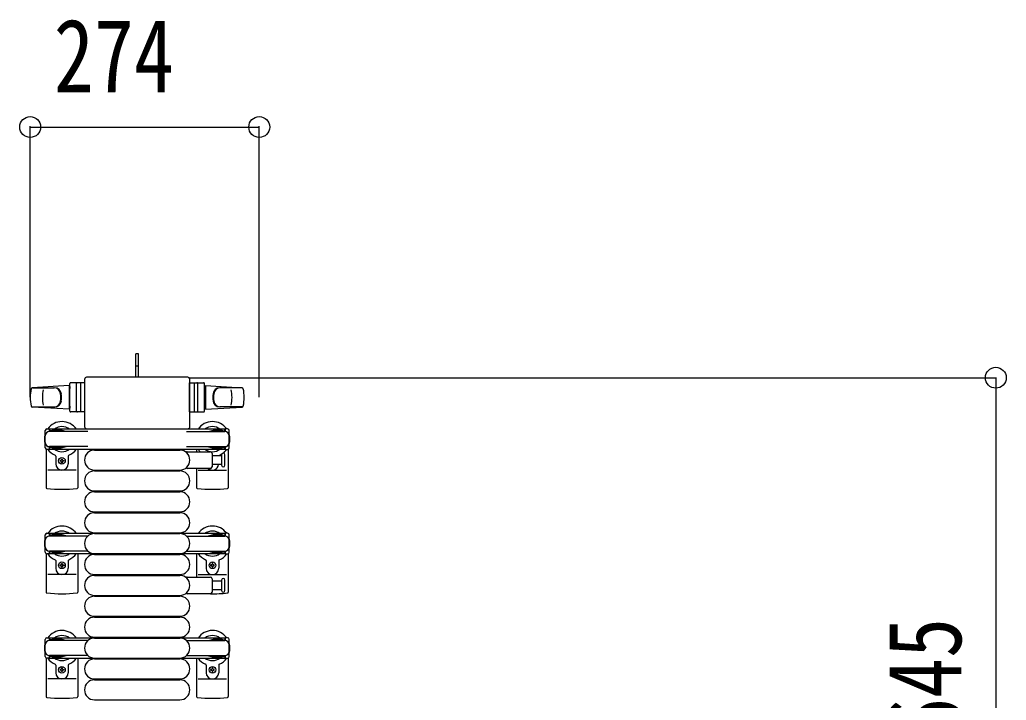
# Model space of a CAD drawing. Units: millimetres, scale not verified. Extents: x -16832 to 16820, y -11880 to 11880.
# Drawn here: x 1285 to 2465, y 2411 to 3225 of the extents above; entities that cross this region are included whole.
import ezdxf
from ezdxf.enums import TextEntityAlignment as Align

# ---------------------------------------------------------------- set-up
doc = ezdxf.new("R2010")
doc.units = ezdxf.units.MM
doc.header["$LTSCALE"] = 50
for name, color, linetype in [('0-3_YKK_13', 4, 'Continuous'), ('0-4_YKK_A1', 4, 'Continuous'), ('0-5_YKK_D', 6, 'Continuous')]:
    doc.layers.add(name, color=color, linetype=linetype)
doc.styles.add('ＭＳ ゴシック', font='')
doc.styles.get('ＭＳ ゴシック').set_extended_font_data('MS Gothic')

msp = doc.modelspace()

# ---------------------------------------------------------------- linework, layer by layer
at = {"layer": '0-3_YKK_13'}
for p, q in [((1426.57, 2825.5), (1423.57, 2825.5)), ((1423.57, 2810), (1423.57, 2825.5)), ((1426.57, 2810.65), (1423.57, 2810.65)), ((1423.57, 2797.5), (1423.57, 2810)), ((1485.58, 2797.5), (1364.57, 2797.5)), ((1364.57, 2797.5), (1364.57, 2797.5)), ((1485.58, 2797.5), (1485.58, 2797.5)), ((1343.57, 2787.5), (1299.55, 2785.06)), ((1299.97, 2785), (1325.7, 2785)), ((1343.57, 2787.5), (1343.57, 2759.5)), ((1344.57, 2786.5), (1343.57, 2786.5)), ((1343.57, 2786.5), (1343.57, 2760.5)), ((1344.57, 2757), (1344.57, 2790)), ((1344.57, 2786.5), (1344.57, 2784.1)), ((1362.57, 2791), (1345.57, 2791)), ((1352.57, 2757), (1352.57, 2790)), ((1357.07, 2790.06), (1357.07, 2756.89)), ((1362.07, 2795), (1362.07, 2738.5)), ((1362.08, 2795), (1362.07, 2795)), ((1362.57, 2756), (1362.57, 2791)), ((1487.57, 2756), (1487.57, 2791)), ((1487.57, 2791), (1504.57, 2791)), ((1488.07, 2738.5), (1488.07, 2795)), ((1488.07, 2795), (1488.07, 2795)), ((1493.07, 2790.06), (1493.07, 2756.89)), ((1497.57, 2757), (1497.57, 2790)), ((1505.57, 2757), (1505.57, 2790)), ((1505.57, 2786.5), (1505.57, 2784.1)), ((1505.57, 2786.5), (1506.57, 2786.5)), ((1506.57, 2787.5), (1506.57, 2759.5)), ((1506.57, 2787.5), (1550.6, 2785.06)), ((1506.57, 2786.5), (1506.57, 2760.5)), ((1550.18, 2785), (1524.45, 2785)), ((1299.19, 2762), (1326.38, 2762)), ((1343.57, 2759.5), (1299.55, 2761.94)), ((1344.57, 2762.9), (1344.57, 2760.5)), ((1505.57, 2762.9), (1505.57, 2760.5)), ((1506.57, 2759.5), (1550.6, 2761.94)), ((1550.96, 2762), (1523.77, 2762)), ((1344.57, 2760.5), (1343.57, 2760.5)), ((1362.57, 2756), (1345.57, 2756)), ((1487.57, 2756), (1504.57, 2756)), ((1505.57, 2760.5), (1506.57, 2760.5)), ((1362.07, 2738.5), (1362.08, 2738.5)), ((1488.07, 2738.5), (1488.07, 2738.5)), ((1315.07, 2713.2), (1315.07, 2733.8)), ((1336.87, 2733.5), (1319.87, 2733.5)), ((1366.14, 2732.5), (1320.07, 2732.5)), ((1323.37, 2734.3), (1323.37, 2733.5)), ((1333.89, 2734.3), (1323.37, 2734.3)), ((1339.87, 2732.7), (1333.89, 2734.3)), ((1339.87, 2732.7), (1339.87, 2732.5)), ((1364.57, 2736), (1485.58, 2736)), ((1364.57, 2736), (1364.57, 2736)), ((1484.01, 2732.5), (1530.07, 2732.5)), ((1485.58, 2736), (1485.58, 2736)), ((1510.27, 2732.7), (1516.26, 2734.3)), ((1510.27, 2732.7), (1510.27, 2732.5)), ((1513.27, 2733.5), (1530.27, 2733.5)), ((1516.26, 2734.3), (1526.77, 2734.3)), ((1526.77, 2734.3), (1526.77, 2733.5)), ((1535.07, 2713.2), (1535.07, 2733.8)), ((1319.87, 2714.5), (1319.87, 2711.2)), ((1366.14, 2714.5), (1320.07, 2714.5)), ((1339.87, 2714.3), (1333.89, 2712.7)), ((1339.87, 2714.3), (1339.87, 2714.5)), ((1484.01, 2714.5), (1530.07, 2714.5)), ((1510.27, 2714.3), (1510.27, 2714.5)), ((1510.27, 2714.3), (1516.26, 2712.7)), ((1530.27, 2714.5), (1530.27, 2711.2)), ((1316.07, 2711.47), (1316.07, 2665.4)), ((1319.87, 2711.2), (1317.07, 2711.2)), ((1336.87, 2713.5), (1319.87, 2713.5)), ((1323.37, 2712.7), (1323.37, 2713.5)), ((1333.89, 2712.7), (1323.37, 2712.7)), ((1327.57, 2703.21), (1327.57, 2694)), ((1342.57, 2703.21), (1342.57, 2694)), ((1354.07, 2711.5), (1354.07, 2665.4)), ((1374.07, 2710.5), (1476.07, 2710.5)), ((1484.75, 2708.5), (1512.57, 2708.5)), ((1496.07, 2711.5), (1496.07, 2708.5)), ((1513.27, 2713.5), (1530.27, 2713.5)), ((1514.57, 2706.5), (1514.57, 2690.5)), ((1514.57, 2704), (1526.07, 2704)), ((1516.26, 2712.7), (1526.77, 2712.7)), ((1526.07, 2704.75), (1526.07, 2692.25)), ((1526.77, 2712.7), (1526.77, 2713.5)), ((1530.27, 2711.2), (1533.07, 2711.2)), ((1534.07, 2711.47), (1534.07, 2665.4)), ((1334.63, 2698.82), (1334.63, 2699.7)), ((1335.51, 2696.18), (1335.51, 2695.3)), ((1526.07, 2693), (1514.57, 2693)), ((1352.07, 2686.5), (1318.07, 2686.5)), ((1374.07, 2686.5), (1476.07, 2686.5)), ((1374.07, 2685.5), (1476.07, 2685.5)), ((1512.57, 2688.5), (1484.75, 2688.5)), ((1496.07, 2688.5), (1496.07, 2665.4)), ((1498.07, 2686.5), (1532.07, 2686.5)), ((1374.07, 2661.5), (1476.07, 2661.5)), ((1374.07, 2660.5), (1476.07, 2660.5)), ((1374.07, 2636.5), (1476.07, 2636.5)), ((1374.07, 2635.5), (1476.07, 2635.5)), ((1315.07, 2588.2), (1315.07, 2608.8)), ((1336.87, 2608.5), (1319.87, 2608.5)), ((1323.37, 2609.3), (1323.37, 2608.5)), ((1333.89, 2609.3), (1323.37, 2609.3)), ((1339.87, 2607.7), (1333.89, 2609.3)), ((1374.07, 2611.5), (1476.07, 2611.5)), ((1374.07, 2610.5), (1476.07, 2610.5)), ((1510.27, 2607.7), (1516.26, 2609.3)), ((1513.27, 2608.5), (1530.27, 2608.5)), ((1516.26, 2609.3), (1526.77, 2609.3)), ((1526.77, 2609.3), (1526.77, 2608.5)), ((1535.07, 2588.2), (1535.07, 2608.8)), ((1366.14, 2607.5), (1320.07, 2607.5)), ((1339.87, 2607.7), (1339.87, 2607.5)), ((1484.01, 2607.5), (1530.07, 2607.5)), ((1510.27, 2607.7), (1510.27, 2607.5)), ((1316.07, 2586.47), (1316.07, 2540.4)), ((1319.87, 2586.2), (1317.07, 2586.2)), ((1319.87, 2589.5), (1319.87, 2586.2)), ((1336.87, 2588.5), (1319.87, 2588.5)), ((1366.14, 2589.5), (1320.07, 2589.5)), ((1323.37, 2587.7), (1323.37, 2588.5)), ((1333.89, 2587.7), (1323.37, 2587.7)), ((1339.87, 2589.3), (1333.89, 2587.7)), ((1339.87, 2589.3), (1339.87, 2589.5)), ((1354.07, 2586.5), (1354.07, 2540.4)), ((1374.07, 2586.5), (1476.07, 2586.5)), ((1374.07, 2585.5), (1476.07, 2585.5)), ((1484.01, 2589.5), (1530.07, 2589.5)), ((1496.07, 2586.5), (1496.07, 2558.5)), ((1510.27, 2589.3), (1510.27, 2589.5)), ((1510.27, 2589.3), (1516.26, 2587.7)), ((1513.27, 2588.5), (1530.27, 2588.5)), ((1516.26, 2587.7), (1526.77, 2587.7)), ((1526.77, 2587.7), (1526.77, 2588.5)), ((1530.27, 2589.5), (1530.27, 2586.2)), ((1530.27, 2586.2), (1533.07, 2586.2)), ((1534.07, 2586.47), (1534.07, 2540.4)), ((1327.57, 2578.21), (1327.57, 2569)), ((1334.63, 2573.82), (1334.63, 2574.7)), ((1342.57, 2578.21), (1342.57, 2569)), ((1507.57, 2578.21), (1507.57, 2569)), ((1515.51, 2573.82), (1515.51, 2574.7)), ((1522.57, 2578.21), (1522.57, 2569)), ((1352.07, 2561.5), (1318.07, 2561.5)), ((1335.51, 2571.18), (1335.51, 2570.3)), ((1374.07, 2561.5), (1476.07, 2561.5)), ((1498.07, 2561.5), (1532.07, 2561.5)), ((1514.63, 2571.18), (1514.63, 2570.3)), ((1374.07, 2560.5), (1476.07, 2560.5)), ((1484.75, 2558.5), (1512.57, 2558.5)), ((1514.57, 2556.5), (1514.57, 2540.5)), ((1514.57, 2554), (1526.07, 2554)), ((1526.07, 2554.75), (1526.07, 2542.25)), ((1512.57, 2538.5), (1484.75, 2538.5)), ((1526.07, 2543), (1514.57, 2543)), ((1374.07, 2536.5), (1476.07, 2536.5)), ((1374.07, 2535.5), (1476.07, 2535.5)), ((1374.07, 2511.5), (1476.07, 2511.5)), ((1374.07, 2510.5), (1476.07, 2510.5)), ((1315.07, 2463.2), (1315.07, 2483.8)), ((1336.87, 2483.5), (1319.87, 2483.5)), ((1366.14, 2482.5), (1320.07, 2482.5)), ((1323.37, 2484.3), (1323.37, 2483.5)), ((1333.89, 2484.3), (1323.37, 2484.3)), ((1339.87, 2482.7), (1333.89, 2484.3)), ((1339.87, 2482.7), (1339.87, 2482.5)), ((1374.07, 2486.5), (1476.07, 2486.5)), ((1374.07, 2485.5), (1476.07, 2485.5)), ((1484.01, 2482.5), (1530.07, 2482.5)), ((1510.27, 2482.7), (1516.26, 2484.3)), ((1510.27, 2482.7), (1510.27, 2482.5)), ((1513.27, 2483.5), (1530.27, 2483.5)), ((1516.26, 2484.3), (1526.77, 2484.3)), ((1526.77, 2484.3), (1526.77, 2483.5)), ((1535.07, 2463.2), (1535.07, 2483.8)), ((1316.07, 2461.47), (1316.07, 2415.4)), ((1319.87, 2461.2), (1317.07, 2461.2)), ((1319.87, 2464.5), (1319.87, 2461.2)), ((1336.87, 2463.5), (1319.87, 2463.5)), ((1366.14, 2464.5), (1320.07, 2464.5)), ((1323.37, 2462.7), (1323.37, 2463.5)), ((1333.89, 2462.7), (1323.37, 2462.7)), ((1339.87, 2464.3), (1333.89, 2462.7)), ((1339.87, 2464.3), (1339.87, 2464.5)), ((1354.07, 2461.5), (1354.07, 2415.4)), ((1374.07, 2461.5), (1476.07, 2461.5)), ((1374.07, 2460.5), (1476.07, 2460.5)), ((1484.01, 2464.5), (1530.07, 2464.5)), ((1496.07, 2461.5), (1496.07, 2415.4)), ((1510.27, 2464.3), (1510.27, 2464.5)), ((1510.27, 2464.3), (1516.26, 2462.7)), ((1513.27, 2463.5), (1530.27, 2463.5)), ((1516.26, 2462.7), (1526.77, 2462.7)), ((1526.77, 2462.7), (1526.77, 2463.5)), ((1530.27, 2464.5), (1530.27, 2461.2)), ((1530.27, 2461.2), (1533.07, 2461.2)), ((1534.07, 2461.47), (1534.07, 2415.4)), ((1327.57, 2453.21), (1327.57, 2444)), ((1334.63, 2448.82), (1334.63, 2449.7)), ((1335.51, 2446.18), (1335.51, 2445.3)), ((1342.57, 2453.21), (1342.57, 2444)), ((1507.57, 2453.21), (1507.57, 2444)), ((1514.63, 2446.18), (1514.63, 2445.3)), ((1515.51, 2448.82), (1515.51, 2449.7)), ((1522.57, 2453.21), (1522.57, 2444)), ((1352.07, 2436.5), (1318.07, 2436.5)), ((1374.07, 2436.5), (1476.07, 2436.5)), ((1374.07, 2435.5), (1476.07, 2435.5)), ((1498.07, 2436.5), (1532.07, 2436.5)), ((1374.07, 2411.5), (1476.07, 2411.5))]:
    msp.add_line(p, q, dxfattribs=at)
for points in [[(1426.57, 2797.5), (1426.57, 2810), (1426.57, 2825.5)], [(1317.07, 2735.8), (1319.87, 2735.8), (1319.87, 2732.5)], [(1533.07, 2735.8), (1530.27, 2735.8), (1530.27, 2732.5)], [(1530.07, 2692.25), (1530.07, 2698.5), (1530.07, 2704.75)], [(1333.75, 2697.06), (1332.87, 2697.06), (1332.87, 2697.94), (1333.75, 2697.94)], [(1334.63, 2699.7), (1335.51, 2699.7), (1335.51, 2698.82)], [(1335.51, 2695.3), (1334.63, 2695.3), (1334.63, 2696.18)], [(1336.39, 2697.94), (1337.27, 2697.94), (1337.27, 2697.06), (1336.39, 2697.06)], [(1317.07, 2610.8), (1319.87, 2610.8), (1319.87, 2607.5)], [(1533.07, 2610.8), (1530.27, 2610.8), (1530.27, 2607.5)], [(1333.75, 2572.06), (1332.87, 2572.06), (1332.87, 2572.94), (1333.75, 2572.94)], [(1334.63, 2574.7), (1335.51, 2574.7), (1335.51, 2573.82)], [(1336.39, 2572.94), (1337.27, 2572.94), (1337.27, 2572.06), (1336.39, 2572.06)], [(1513.75, 2572.94), (1512.87, 2572.94), (1512.87, 2572.06), (1513.75, 2572.06)], [(1515.51, 2574.7), (1514.63, 2574.7), (1514.63, 2573.82)], [(1516.39, 2572.06), (1517.27, 2572.06), (1517.27, 2572.94), (1516.39, 2572.94)], [(1335.51, 2570.3), (1334.63, 2570.3), (1334.63, 2571.18)], [(1514.63, 2570.3), (1515.51, 2570.3), (1515.51, 2571.18)], [(1530.07, 2542.25), (1530.07, 2548.5), (1530.07, 2554.75)], [(1317.07, 2485.8), (1319.87, 2485.8), (1319.87, 2482.5)], [(1533.07, 2485.8), (1530.27, 2485.8), (1530.27, 2482.5)], [(1333.75, 2447.06), (1332.87, 2447.06), (1332.87, 2447.94), (1333.75, 2447.94)], [(1334.63, 2449.7), (1335.51, 2449.7), (1335.51, 2448.82)], [(1335.51, 2445.3), (1334.63, 2445.3), (1334.63, 2446.18)], [(1336.39, 2447.94), (1337.27, 2447.94), (1337.27, 2447.06), (1336.39, 2447.06)], [(1513.75, 2447.94), (1512.87, 2447.94), (1512.87, 2447.06), (1513.75, 2447.06)], [(1515.51, 2449.7), (1514.63, 2449.7), (1514.63, 2448.82)], [(1514.63, 2445.3), (1515.51, 2445.3), (1515.51, 2446.18)], [(1516.39, 2447.06), (1517.27, 2447.06), (1517.27, 2447.94), (1516.39, 2447.94)]]:
    msp.add_lwpolyline(points, dxfattribs=at)
for centre in [(1335.07, 2697.5), (1335.07, 2572.5), (1515.07, 2572.5), (1335.07, 2447.5), (1515.07, 2447.5)]:
    msp.add_circle(centre, 4, dxfattribs=at)
for centre, radius, start, end in [((1299.63, 2783.56), 1.5, 93.16862, 168.02262), ((1325.51, 2777), 8, 6.27929, 90), ((1326.38, 2777), 8, 6.27929, 90), ((1345.57, 2790), 1, 90, 180), ((1353.57, 2790), 1, 90, 180), ((1496.57, 2790), 1, 0, 90), ((1504.57, 2790), 1, 0, 90), ((1523.77, 2777), 8, 90, 173.72071), ((1524.64, 2777), 8, 90, 173.72071), ((1550.52, 2783.56), 1.5, 11.97738, 86.83138), ((1347.07, 2773.5), 50, 168.05356, 191.94644), ((1347.07, 2773.5), 50, 168.05356, 191.97738), ((1361.67, 2773.5), 50, 169.45053, 190.87665), ((1293.7, 2773.5), 40, 353.72071, 6.27929), ((1294.57, 2773.5), 40, 353.72071, 6.27929), ((1555.57, 2773.5), 40, 173.72071, 186.27929), ((1556.45, 2773.5), 40, 173.72071, 186.27929), ((1488.47, 2773.5), 50, 349.12335, 10.54947), ((1503.07, 2773.5), 50, 348.02262, 11.94644), ((1503.07, 2773.5), 50, 348.05356, 11.94644), ((1299.63, 2763.43), 1.5, 191.97738, 266.83138), ((1325.51, 2770), 8, 270, 353.72071), ((1326.38, 2770), 8, 270, 353.72071), ((1523.77, 2770), 8, 186.27929, 270), ((1524.64, 2770), 8, 186.27929, 270), ((1550.52, 2763.43), 1.5, 273.16862, 348.02262), ((1345.57, 2757), 1, 180, 270), ((1353.57, 2757), 1, 180, 270), ((1496.57, 2757), 1, 270, 0), ((1504.57, 2757), 1, 270, 0), ((1335.07, 2723.5), 21, 34.8499, 144.14653), ((1335.07, 2723.5), 15, 53.1301, 126.8699), ((1515.07, 2723.5), 21, 35.85347, 145.1501), ((1515.07, 2723.5), 15, 53.1301, 126.8699), ((1335.07, 2723.5), 21, 162.24721, 197.75279), ((1317.07, 2733.8), 2, 90, 180), ((1320.07, 2727.5), 5, 90, 180), ((1530.07, 2727.5), 5, 0, 90), ((1533.07, 2733.8), 2, 0, 90), ((1515.07, 2723.5), 21, 342.24721, 17.75279), ((1320.07, 2719.5), 5, 180, 270), ((1530.07, 2719.5), 5, 270, 0), ((1317.07, 2713.2), 2, 180, 270), ((1335.07, 2723.5), 21, 215.85347, 247.27158), ((1335.07, 2723.5), 15, 233.1301, 306.8699), ((1326.57, 2703.21), 1, 0, 67.27158), ((1343.57, 2703.21), 1, 112.72842, 180), ((1335.07, 2723.5), 21, 292.72842, 325.1501), ((1374.07, 2698.5), 12, 90, 270), ((1476.07, 2698.5), 12, 270, 90), ((1484.75, 2707.5), 1, 90, 168.06047), ((1515.07, 2723.5), 21, 214.8499, 225.58471), ((1515.07, 2723.5), 15, 233.1301, 306.8699), ((1512.57, 2706.5), 2, 0, 90), ((1523.57, 2703.21), 1, 112.72842, 127.66294), ((1515.07, 2723.5), 21, 292.72842, 302.5406), ((1528.07, 2704.75), 2, 90, 180), ((1515.07, 2723.5), 21, 306.9292, 324.14653), ((1528.07, 2704.75), 2, 0, 90), ((1533.07, 2713.2), 2, 270, 0), ((1335.07, 2694), 7.5, 180, 0), ((1333.75, 2698.82), 0.88, 270, 0), ((1333.75, 2696.18), 0.88, 0, 90), ((1336.39, 2698.82), 0.88, 180, 270), ((1336.39, 2696.18), 0.88, 90, 180), ((1515.07, 2694), 7.5, 227.16663, 352.33771), ((1512.57, 2690.5), 2, 270, 0), ((1528.07, 2692.25), 2, 180, 270), ((1528.07, 2692.25), 2, 270, 0), ((1374.07, 2673.5), 12, 90, 270), ((1476.07, 2673.5), 12, 270, 90), ((1484.75, 2689.5), 1, 191.93946, 270), ((1317.07, 2665.4), 1, 180, 264.26083), ((1335.07, 2844.5), 181, 264.26083, 275.73917), ((1353.07, 2665.4), 1, 275.73917, 0), ((1374.07, 2648.5), 12, 90, 270), ((1476.07, 2648.5), 12, 270, 90), ((1497.07, 2665.4), 1, 180, 264.26083), ((1515.07, 2844.5), 181, 264.26083, 275.73917), ((1533.07, 2665.4), 1, 275.73917, 0), ((1374.07, 2623.5), 12, 90, 270), ((1476.07, 2623.5), 12, 270, 90), ((1317.07, 2608.8), 2, 90, 180), ((1335.07, 2598.5), 21, 34.8499, 144.14653), ((1335.07, 2598.5), 15, 53.1301, 126.8699), ((1374.07, 2598.5), 12, 90, 270), ((1476.07, 2598.5), 12, 270, 90), ((1515.07, 2598.5), 21, 35.85347, 145.1501), ((1515.07, 2598.5), 15, 53.1301, 126.8699), ((1533.07, 2608.8), 2, 0, 90), ((1335.07, 2598.5), 21, 162.24721, 197.75279), ((1320.07, 2602.5), 5, 90, 180), ((1530.07, 2602.5), 5, 0, 90), ((1515.07, 2598.5), 21, 342.24721, 17.75279), ((1320.07, 2594.5), 5, 180, 270), ((1317.07, 2588.2), 2, 180, 270), ((1335.07, 2598.5), 21, 215.85347, 247.27158), ((1335.07, 2598.5), 15, 233.1301, 306.8699), ((1335.07, 2598.5), 21, 292.72842, 325.1501), ((1374.07, 2573.5), 12, 90, 270), ((1476.07, 2573.5), 12, 270, 90), ((1515.07, 2598.5), 21, 214.8499, 247.27158), ((1515.07, 2598.5), 15, 233.1301, 306.8699), ((1515.07, 2598.5), 21, 292.72842, 324.14653), ((1530.07, 2594.5), 5, 270, 0), ((1533.07, 2588.2), 2, 270, 0), ((1326.57, 2578.21), 1, 0, 67.27158), ((1333.75, 2573.82), 0.88, 270, 0), ((1336.39, 2573.82), 0.88, 180, 270), ((1343.57, 2578.21), 1, 112.72842, 180), ((1506.57, 2578.21), 1, 0, 67.27158), ((1513.75, 2573.82), 0.88, 270, 0), ((1516.39, 2573.82), 0.88, 180, 270), ((1523.57, 2578.21), 1, 112.72842, 180), ((1335.07, 2569), 7.5, 180, 0), ((1333.75, 2571.18), 0.88, 0, 90), ((1336.39, 2571.18), 0.88, 90, 180), ((1515.07, 2569), 7.5, 180, 0), ((1513.75, 2571.18), 0.88, 0, 90), ((1516.39, 2571.18), 0.88, 90, 180), ((1374.07, 2548.5), 12, 90, 270), ((1476.07, 2548.5), 12, 270, 90), ((1484.75, 2557.5), 1, 90, 168.06047), ((1512.57, 2556.5), 2, 0, 90), ((1528.07, 2554.75), 2, 90, 180), ((1528.07, 2554.75), 2, 0, 90), ((1317.07, 2540.4), 1, 180, 264.26083), ((1335.07, 2719.5), 181, 264.26083, 275.73917), ((1353.07, 2540.4), 1, 275.73917, 0), ((1484.75, 2539.5), 1, 191.93946, 270), ((1512.57, 2540.5), 2, 270, 0), ((1515.07, 2719.5), 181, 269.28378, 275.73917), ((1528.07, 2542.25), 2, 180, 270), ((1528.07, 2542.25), 2, 270, 0), ((1533.07, 2540.4), 1, 275.73917, 0), ((1374.07, 2523.5), 12, 90, 270), ((1476.07, 2523.5), 12, 270, 90), ((1374.07, 2498.5), 12, 90, 270), ((1476.07, 2498.5), 12, 270, 90), ((1335.07, 2473.5), 21, 34.8499, 144.14653), ((1515.07, 2473.5), 21, 35.85347, 145.1501), ((1335.07, 2473.5), 21, 162.24721, 197.75279), ((1317.07, 2483.8), 2, 90, 180), ((1320.07, 2477.5), 5, 90, 180), ((1335.07, 2473.5), 15, 53.1301, 126.8699), ((1374.07, 2473.5), 12, 90, 270), ((1476.07, 2473.5), 12, 270, 90), ((1515.07, 2473.5), 15, 53.1301, 126.8699), ((1530.07, 2477.5), 5, 0, 90), ((1533.07, 2483.8), 2, 0, 90), ((1515.07, 2473.5), 21, 342.24721, 17.75279), ((1320.07, 2469.5), 5, 180, 270), ((1530.07, 2469.5), 5, 270, 0), ((1317.07, 2463.2), 2, 180, 270), ((1335.07, 2473.5), 21, 215.85347, 247.27158), ((1335.07, 2473.5), 15, 233.1301, 306.8699), ((1335.07, 2473.5), 21, 292.72842, 325.1501), ((1374.07, 2448.5), 12, 90, 270), ((1476.07, 2448.5), 12, 270, 90), ((1515.07, 2473.5), 21, 214.8499, 247.27158), ((1515.07, 2473.5), 15, 233.1301, 306.8699), ((1515.07, 2473.5), 21, 292.72842, 324.14653), ((1533.07, 2463.2), 2, 270, 0), ((1326.57, 2453.21), 1, 0, 67.27158), ((1335.07, 2444), 7.5, 180, 0), ((1333.75, 2448.82), 0.88, 270, 0), ((1333.75, 2446.18), 0.88, 0, 90), ((1336.39, 2448.82), 0.88, 180, 270), ((1336.39, 2446.18), 0.88, 90, 180), ((1343.57, 2453.21), 1, 112.72842, 180), ((1506.57, 2453.21), 1, 0, 67.27158), ((1515.07, 2444), 7.5, 180, 0), ((1513.75, 2448.82), 0.88, 270, 0), ((1513.75, 2446.18), 0.88, 0, 90), ((1516.39, 2448.82), 0.88, 180, 270), ((1516.39, 2446.18), 0.88, 90, 180), ((1523.57, 2453.21), 1, 112.72842, 180), ((1374.07, 2423.5), 12, 90, 270), ((1476.07, 2423.5), 12, 270, 90), ((1317.07, 2415.4), 1, 180, 264.26083), ((1335.07, 2594.5), 181, 264.26083, 275.73917), ((1353.07, 2415.4), 1, 275.73917, 0), ((1497.07, 2415.4), 1, 180, 264.26083), ((1515.07, 2594.5), 181, 264.26083, 275.73917), ((1533.07, 2415.4), 1, 275.73917, 0)]:
    msp.add_arc(centre, radius, start, end, dxfattribs=at)
for centre, major_axis, start_param, end_param in [((1364.58, 2795), (-1.77, 1.77), 5.4996506, 7.06672), ((1485.57, 2795), (-1.77, -1.77), 2.358058, 3.9251274), ((1364.58, 2738.5), (-1.77, -1.77), 5.4996506, 7.06672), ((1485.57, 2738.5), (-1.77, 1.77), 2.358058, 3.9251274)]:
    msp.add_ellipse(centre, major_axis=major_axis, ratio=0.997169, start_param=start_param, end_param=end_param, dxfattribs=at)
at = {"layer": '0-4_YKK_A1'}
for p, q in [((1530.07, 2735.5), (1320.07, 2735.5)), ((1320.07, 2735.5), (1320.07, 2732.5)), ((1530.07, 2733.5), (1530.07, 2735.5)), ((1320.07, 2714.5), (1320.07, 2711.5)), ((1320.07, 2711.5), (1530.07, 2711.5)), ((1530.07, 2711.5), (1530.07, 2713.5)), ((1530.07, 2610.5), (1320.07, 2610.5)), ((1320.07, 2610.5), (1320.07, 2607.5)), ((1530.07, 2610.5), (1530.07, 2607.5)), ((1320.07, 2589.5), (1320.07, 2586.5)), ((1320.07, 2586.5), (1530.07, 2586.5)), ((1530.07, 2589.5), (1530.07, 2586.5)), ((1530.07, 2485.5), (1320.07, 2485.5)), ((1320.07, 2485.5), (1320.07, 2482.5)), ((1530.07, 2485.5), (1530.07, 2482.5)), ((1320.07, 2464.5), (1320.07, 2461.5)), ((1320.07, 2461.5), (1530.07, 2461.5)), ((1530.07, 2464.5), (1530.07, 2461.5))]:
    msp.add_line(p, q, dxfattribs=at)
at = {"layer": '0-5_YKK_D'}
for p, q in [((1297.07, 2773.6), (1297.07, 3098)), ((1297.07, 3097), (1571.07, 3097)), ((1571.07, 2773.6), (1571.07, 3098)), ((1486.57, 2797), (2453.07, 2797)), ((2452.07, 2797), (2452.07, 2152.5))]:
    msp.add_line(p, q, dxfattribs=at)
for centre in [(1297.07, 3097), (1571.07, 3097), (2452.07, 2797)]:
    msp.add_circle(centre, 12.5, dxfattribs=at)

# ---------------------------------------------------------------- texts
at = {"layer": '0-5_YKK_D', "style": 'ＭＳ ゴシック', "width": 0.8}
msp.add_text('274', height=87.98, dxfattribs=at).set_placement((1325.27, 3112), align=Align.BOTTOM_LEFT)
msp.add_text('645', height=87.98, rotation=90, dxfattribs=at).set_placement((2437.07, 2365.95), align=Align.BOTTOM_LEFT)

doc.saveas('drawing.dxf')
